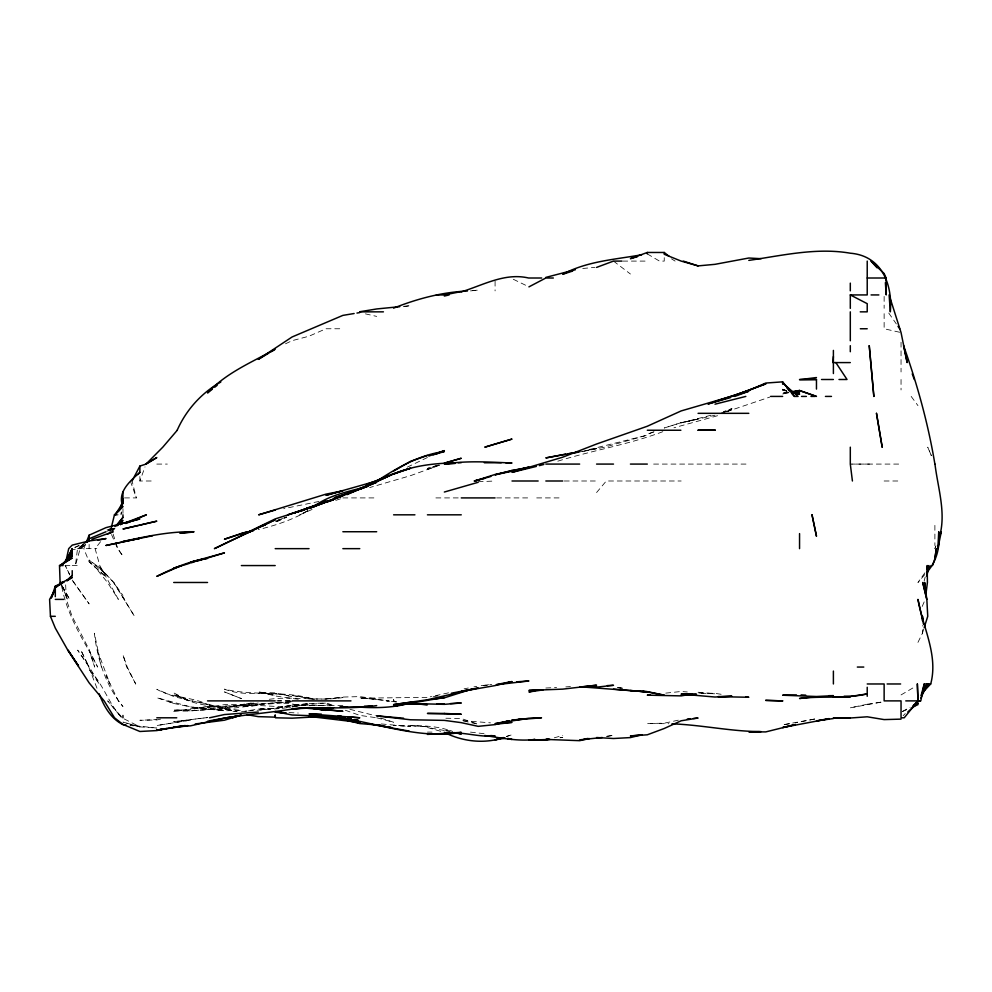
<?xml version="1.0" encoding="UTF-8"?>
<svg xmlns="http://www.w3.org/2000/svg" width="992" height="992" viewBox="0 0 992 992"><rect width="100%" height="100%" fill="white"/><g stroke="black" fill="none" stroke-linecap="round" stroke-linejoin="round"><path stroke-width="0.74" stroke-dasharray="4.96 3.72" d="M917.96 642.382L922.424 633.231L922.461 625.543M121.012 514.823L121.371 511.934L121.012 514.823L117.639 514.823M83.328 544.447L77.512 548.65L75.404 565.564L80.166 548.65L85.771 544.385L79.906 548.65L72.218 549.63M110.298 531.737L110.98 528.922M924.135 581.076L925.214 576.848M922.424 633.231L923.75 629.002M151.181 480.996L139.884 480.996L145.018 466.897M935.952 545.836L934.886 548.65L935.977 545.836M85.386 544.608L83.787 548.65L89.131 561.77L106.045 576.96L89.131 561.77M922.213 606.447L925.238 599.391M924.891 572.818L917.96 582.478L924.767 574.591M113.237 530.546L115.01 528.153M100.576 541.682L95.108 548.65L99.808 565.564L118.358 599.391L107.508 582.478L93.88 565.564M111.848 530.633L113.708 528.438M596.576 492.54L606.286 480.996L681.157 480.996M903.166 715.691L905.274 713.57M112.022 530.708L114.204 528.649M82.584 544.769L78.207 548.65L84.283 543.976M109.244 530.869L112.679 528.252M79.906 548.65L85.672 544.434M901.046 694.921L915.368 686.514M109.343 531.03L114.291 528.166M307.83 510.768C292.566 519.882 275.478 525.438 258.28 529.629M902.348 711.487L910.16 707.284M722.833 413.329L731.898 408.592L724.11 411.754M307.706 510.768L299.795 514.823L314.662 508.338M112.555 528.438L106.045 531.737L114.502 528.116M427.428 457.51L406.286 467.629M285.535 343.79L292.119 340.665L309.033 336.201L325.946 328.761L342.86 328.761M276.532 521.656L285.87 517.303M74.822 547.46L78.728 545.674M75.032 547.373L79.261 545.439M717.6 415.698L673.965 427.775M902.46 711.562L906.688 709.664M276.607 521.656L286.477 517.303M439.394 465.186L410.514 475.664L369.632 487.58M278.02 520.18L286.477 516.968M721.519 412.846L731.898 408.927L723.602 411.568M654.013 431.756L647.317 434.248L654.274 431.756M275.193 521.246L286.477 517.03M439.394 465.074L427.428 469.538L439.778 465.074M335.804 500.377L341.446 498.492M662.83 431.681C628.01 444.838 591.034 450.616 555.706 461.838M506.366 736.61L512.008 734.712L506.366 736.424M726.652 411.581L731.898 409.82L726.404 411.581M726.404 411.767L769.73 397.11M554.292 737.812L562.749 735.456M448.57 692.838L430.255 696.806M710.756 415.288L681.157 422.877L714.984 415.239M579.663 451.968L582.49 451.248M589.533 449.463L647.317 435.128L604.686 447.169L581.076 451.769M160.692 719.051L156.798 719.994L139.884 720.279L156.798 719.584M318.891 501.468L283.65 508.71M251.236 702.981L224.452 708.003L255.465 703.167M678.33 720.167L664.243 723.205L647.317 723.49L668.856 723.738M292.119 707.06L309.033 703.464L325.946 703.08L309.033 704.283L292.119 706.738L309.033 703.464L292.119 705.089L275.193 708.288L258.28 709.974L275.193 708.288L292.119 705.659L275.193 708.251L258.28 709.032L241.366 711.834L247.008 711.09M206.286 717.799L207.539 717.538L173.712 721.668L207.539 717.563M483.699 685.683L491.982 683.972M292.119 701.654L258.28 704.159L292.119 701.654C252.675 707.036 212.759 703.7 173.712 711.611M207.539 706.23L190.625 709.652L173.712 710.483C194.866 713.322 216.591 704.915 237.138 711.735L207.539 704.779L224.452 707.854C206.882 705.523 188.406 703.911 173.712 692.875L189.274 700.885L173.712 694.524L190.625 700.885L173.712 696.496L156.798 689.266C172.546 698.492 191.369 696.384 207.539 704.469L191.766 700.885L207.539 704.01L234.323 711.599M782.651 393.973L788.28 392.857M583.891 451.124L596.576 448.62L586.718 450.418M464.082 688.832L468.311 688.002M473.953 686.886L476.768 686.328M606.447 736.672L613.502 735.283L603.632 736.585M433.07 696.793L440.113 695.442M342.86 705.535L292.119 705.089L275.193 708.288L258.28 709.032M269.229 699.298C293.595 695.925 318.42 701.555 342.86 697.574L325.946 698.988L309.033 698.976M484.22 685.794L487.246 685.274M559.934 737.8L562.749 737.329L558.136 737.887M788.28 392.262L782.651 393.167L788.801 392.522M258.28 703.018C235.984 706.998 213.268 709.478 190.625 707.408L224.452 710.793L241.366 710.309L224.452 708.809M789.694 723.738L782.651 724.842L816.466 718.692L795.324 722.858M403.471 306.689L410.514 305.66L402.826 306.392M248.409 710.917L280.835 708.499M282.249 708.325L290.706 707.246M481.194 685.67L491.772 684.344M253.667 703.092L241.366 704.494L224.452 704.642L207.539 707.184L258.28 704.828L241.366 705.796M325.946 698.988L342.86 697.066L359.774 696.607L376.687 698.901L359.774 698.182L427.428 697.364M470.493 290.904L478.181 290.098L470.493 290.768M665.781 693.123L681.157 691.486L687.307 691.97M869.513 464.082L851.843 464.095M582.738 268.485L595.039 267.344M565.824 686.923L570.437 686.563M788.801 392.212L782.651 392.683L788.801 392.782M545.836 688.026L556.599 687.481M224.452 708.61L207.539 709.404L224.452 709.218L258.28 705.101L241.366 706.812L258.28 705.448L290.582 707.284M478.181 481.74L495.082 480.996M427.428 732.121L432.041 732.108M622.728 261.094L647.317 261.094M156.798 464.082L167.313 464.082M653.629 464.082L713.459 464.082M714.984 464.082L748.811 464.082M850.305 464.082L901.046 464.082M564.287 480.996L596.576 480.996M884.132 480.996L901.046 480.996M124.533 497.91L136.35 497.91L132.06 480.996M342.86 497.91L376.687 497.91M435.897 497.91L459.73 497.91M496.62 497.91L528.922 497.91M536.722 497.91L562.749 497.91M77.512 548.65L96.794 548.65M64.951 565.564L69.986 565.564M72.218 565.564L79.819 565.564M276.731 700.885L292.119 700.898L277.748 700.885M292.119 705.089L330.559 705.808M445.879 718.233L461.268 718.518L478.181 724.21L461.268 720.49L490.482 722.846M289.032 712.554L298.27 713.025M309.033 705.225L325.946 705.634M445.879 730.558L452.042 730.93M470.493 732.108L486.861 734.018M139.884 726.838L122.958 722.102L139.884 726.876L156.798 728.041L130.014 725.164L139.884 726.541L132.196 725.673M381.3 723.949L410.514 726.541L393.601 725.412C413.466 725.747 433.839 724.346 452.811 731.501M275.193 702.472L292.119 703.911L300.576 705.82M298.27 699.31L275.193 695.95L258.28 691.66L275.193 695.293L258.28 692.292L275.193 692.9L292.119 696.756C269.96 689.961 246.239 697.698 224.452 689.155C254.113 696.235 285.175 690.209 314.526 699.422L292.119 695.479L309.033 697.984M292.119 706.242L298.27 706.788M698.07 692.23L714.984 693.805L698.07 693.011L714.984 693.334L722.027 694.425M618.115 687.667L622.728 688.237M396.416 701.914L386.31 700.885L396.416 701.852M375.274 717.576L359.774 715.393L342.86 709.354M617.731 687.716L620.546 688.126M786.854 391.195L782.651 389.248L786.879 391.034L782.651 390.402L786.879 391.369M617.731 687.419L621.959 688.126M444.342 730.472L427.428 727.483L441.527 731.55M349.903 709.317L375.274 715.654M173.712 703.452L190.625 706.912L224.452 710.793L190.625 706.912L156.798 697.686L173.712 703.452L167.127 700.885M445.755 730.769L449.984 731.674M331.576 705.411L323.169 703.142M899.645 332.258L884.132 328.761L884.132 311.848M365.403 313.856L376.687 316.398M376.786 717.799L393.601 722.263L380.172 717.799M785.466 390.129L782.651 389.298L786.879 391.084M327.348 703.303L332.99 705.312M513.31 279.273L527.62 286.204M124.26 718.964L139.884 726.876M647.317 253.902L659.482 261.094L664.243 261.094L664.243 253.915M671.472 258.825L675.093 261.094M613.502 261.094L630.416 274.015M72.218 580.06L89.131 603.905L72.218 580.184M113.708 582.478L97.972 565.564L113.683 582.478L134.515 616.317L113.708 582.478L122.958 595.448M121.384 716.67L107.682 700.885L121.718 717.799C108.364 703.328 103.267 683.624 89.131 669.798L99.312 683.972L89.416 667.058L77.661 650.144L89.131 667.058L80.885 650.144L88.772 667.058L97.514 689.614M911.177 396.416L917.96 405.629M888.745 313.05L896.322 323.925M122.958 596.762L124.57 599.391M62.31 586.384L69.663 599.391L60.264 582.478M69.713 574.79L65.323 565.564L69.713 574.864M111.526 534.552L114.588 541.607M115.208 543.008L117.664 548.65L122.958 556.128L117.8 548.65L112.356 531.737M60.884 583.891L67.63 599.391L60.735 582.478M97.315 650.144L109.963 683.972L106.045 675.577L118.321 700.885L122.958 706.478C105.97 685.807 97.315 659.606 94.401 633.231L101.395 667.058M130.349 480.996L136.35 497.91M61.752 586.706C66.142 609.522 77.128 630.255 88.685 650.144L97.65 667.058L89.131 650.144L94.662 667.058L89.429 650.144L72.094 616.317L66.303 599.391L65.559 582.478M934.886 525.363L934.886 545.563M901.046 342.203L901.046 371.963M901.046 379.502L901.046 389.955M884.132 296.422L884.132 308.338M495.082 281.158L495.082 290.904M139.884 476.52L139.884 480.996M122.958 508.673L122.958 513.385M89.131 544.41L89.131 548.65M111.687 528.364L106.045 530.311L111.687 528.414M681.157 422.654L664.243 428.011L681.157 422.654L698.07 419.058L681.157 422.654M438.762 464.95L427.428 468.447L438.836 464.95M867.219 704.246L850.305 707.817L882.719 701.877L867.219 704.246M190.625 720.093L156.798 725.524L190.625 720.093M207.539 709.553L190.625 710.855L173.712 709.888L190.625 710.855L207.539 709.553M393.923 700.885L393.601 699.62L393.923 700.885M427.428 726.814L410.514 725.673L427.428 726.814M376.687 699.372L359.774 697.748L389.013 700.885L376.687 699.372M241.366 698.604L224.452 691.908L241.366 698.604M96.596 565.564L89.131 560.034L106.045 574.393L96.596 565.564M135.718 683.972L126.703 667.058L122.958 654.819L127.298 667.058L135.718 683.972M931.302 455.489L927.731 447.169L931.302 455.626"/><path stroke-width="1.49" d="M922.486 620.93L922.498 616.317L923.391 624.005M927.049 568.639L927.173 565.564L927.421 582.478L925.97 593.762M937.911 547.113L938.742 531.737C940.342 546.096 936.882 561.745 926.702 572.334M833.392 356.562L832.933 362.588L850.305 362.588M816.466 389.087L816.466 379.502L799.552 379.688L816.466 377.543M927.086 576.327L928.115 565.564L927.024 569.792M122.958 498.951L122.252 504.717C117.936 491.189 130.857 480.364 139.884 472.378L139.884 466.079L146.035 464.082L156.798 457.56L145.799 464.082M122.376 504.767L122.958 500.464L119.238 510.52M934.886 558.682L936.324 548.65L934.886 558.732L932.53 565.564M923.267 691.821L930.707 683.972C938.457 655.092 922.796 627.428 917.96 599.391L922.684 620.546M930.707 683.972L924.246 683.972L920.787 700.885L905.77 700.885M937.824 548.65L941.296 531.737L939.684 535.965C946.207 512.566 937.8 487.667 934.972 464.082M65.894 561.336L68.708 548.65L72.218 545.116L89.131 540.938L106.045 538.569L97.588 540.243M111.327 527.508L114.452 514.823L122.958 506.453L115.072 514.823L122.958 502.696L121.185 506.738M921.196 695.243L924.246 683.972M924.197 627.589L927.743 616.317L926.838 599.391L922.734 582.478L926.776 599.391L924.693 582.478L924.792 585.553M67.047 580.804L72.218 577.456L62 582.478L55.304 587.698L62.645 582.478L55.304 586.148L51.237 598.077L55.304 589.397L49.6 599.391L50.443 616.317L55.304 628.097L67.791 650.144L89.131 682.868L104.148 700.885L114.526 717.799L122.958 724.433L139.884 731.488L156.798 730.571L166.656 728.674M926.925 574.021L930.087 565.564M86.465 541.905L89.131 535.172L106.045 527.62L139.884 518.928L124.372 523.243M68.584 557.107L72.218 548.65L72.218 555.855L66.997 560.716M920.898 698.07L927.074 683.972L922.87 691.784M65.422 561.658L72.218 548.65M132.06 480.996L139.884 466.079M177.184 430.243C186.174 409.907 201.463 392.944 220.832 381.994M921.221 695.677L928.524 683.972L924.122 689.576M67.406 559.476L72.218 552.172L62.719 564.349M116.771 525.772L122.958 517.415L122.958 514.823M116.486 525.128L122.958 517.415M137.925 474.536L139.884 472.378M67.468 580.494L72.218 575.521L72.218 570.685M912.677 706.168L917.96 700.885L917.364 683.972L917.96 700.885L904.22 717.799L901.046 717.799L901.046 700.885L884.132 700.885L884.132 683.972L867.219 683.972M146.035 464.082L162.8 447.169L177.27 430.243M117.49 525.562L122.958 520.416L114.96 526.504M66.675 580.494L72.218 575.521M85.858 541.868L89.131 538.954M907.816 711.909L917.96 703.08L917.96 704.63L912.33 707.147M72.218 555.855L60.338 565.564L72.218 557.95L59.508 565.564L60.103 582.478M212.362 389.112L207.539 392.956C226.077 372.88 251.745 362.278 275.193 349.296M214.78 387.19L217.198 385.268M86.701 542.103L89.131 540.231L86.812 541.917M60.016 584.71L62.372 583.222M370.177 484.567L376.96 480.996C397.693 467.592 419.356 454.758 444.342 451.534L433.07 454.882M393.601 471.064L410.514 461.354L427.428 455.489M268.696 353.177L258.28 359.377L292.119 336.958L342.86 315.394L354.132 313.522M271.3 351.627L273.891 350.077M314.228 506.193C330.076 494.537 349.792 491.437 368.23 486.055L309.033 508.45L342.86 495.802L293.52 513.211L325.946 501.332L309.033 508.276L325.946 500.786L314.228 506.676M120.491 524.607L122.958 523.181L120.367 524.495M382.986 478.119L370.177 484.815M385.64 476.681L388.294 475.242M914.066 705.176L917.96 703.08M528.922 286.874L545.836 278.008L553.338 278.008M370.177 484.629L393.601 473.792L347.088 494.624M373.897 482.31L376.476 480.996L366.73 484.381L383.73 477.76M384.487 477.003L376.687 480.984L325.946 495.33L342.86 490.842L325.946 494.152L258.639 514.823L275.193 510.074M361.076 488.833L393.601 473.668L410.514 468.236L393.601 474.052C412.932 465.62 434.211 463.276 455.117 462.855M363.667 487.655L376.687 481.554L359.774 488.597L368.23 486.13M83.923 543.281L89.131 540.9L86.316 542.227M300.688 511.128L309.033 507.445M300.576 511.227L309.033 507.631L299.162 511.55M107.471 534.118L113.162 531.737L91.946 539.288M106.045 531.737L89.131 538.743L89.131 535.172M435.885 454.063L444.342 450.616L428.842 456.06M125.786 523.503L146.37 514.823L124.372 523.131M369.632 485.088L359.774 489.081L376.687 482.261L359.774 488.92L369.632 484.964M596.576 267.406L613.502 261.094L621.835 261.094M734.774 396.416L748.811 391.245L681.157 410.924L647.317 426.238L596.576 444.019L562.749 457.188L512.008 472.341L536.362 466.414M669.067 256.308L664.243 252.476L647.317 252.464L630.416 258.676L637.459 256.692M731.898 396.416L765.725 383.892L731.898 396.416L707.941 404.029L730.484 397.606M393.601 308.14C417.198 298.766 441.948 292.156 467.418 291.028M309.033 507.954L287.878 514.823L324.533 502.746M461.268 291.884C483.154 285.15 504.866 272.465 528.575 278.008L541.694 278.008M503.552 737.552C484.418 744.223 462.272 741.532 444.342 732.356M252.576 530.794L241.366 535.345L275.193 518.928L309.033 508.164M490.866 476.458L474.647 480.996L495.082 474.461L528.922 467.12L519.052 469.576M572.62 271.064L562.749 274.276C587.165 261.144 614.953 259.532 641.688 254.783M232.525 717.799L241.366 715.009L224.452 720.204L195.238 723.962M183.756 565.13L189.249 563.406M714.984 401.537L748.811 390.439L765.725 383.061L782.651 381.846L794.493 396.416L798.089 396.416L782.651 382.986M368.23 485.869L334.18 497.91L348.49 493.185M207.539 558.012L224.452 552.866L190.625 562.166L207.539 558.335C189.571 560.976 172.943 568.404 156.798 576.352L181.449 565.564L173.712 568.193L182.392 565.564M499.311 738.556L495.082 739.834L504.953 738.197M444.342 463.301L461.268 458.267L444.342 463.078M190.625 562.985L194.854 561.732M197.668 560.914L201.897 559.662M478.181 482.298L444.342 492.032M545.836 277.388L575.434 269.712M548.65 739.362L545.836 740.156L528.922 740.131L535.072 739.449C518.27 741.532 501.295 738.023 484.691 735.481M413.007 701.914L393.601 704.605L427.428 699.757L478.181 688.002L451.397 693.21M472.539 688.857L444.342 697.847L432.041 699.162M509.181 720.849L495.082 724.619L478.181 726.342L461.268 722.647L444.342 720.378L410.514 719.783L376.687 715.864L403.546 718.196M252.749 530.633L248.595 531.737L252.749 530.832M714.984 404.19L745.835 396.416M478.181 480.091L474.176 480.996L485.224 478.243M539.338 465.632L543.814 464.467M466.897 690.085L461.268 691.474L495.082 685.584L512.008 681.566L500.7 683.699M795.324 724.569L765.725 731.91L748.811 731.811L759.574 731.612M795.324 724.532L782.651 727.533L829.163 718.716M444.342 296.05L449.116 294.934M139.884 525.128L156.798 521.172L122.958 528.984L138.471 525.45M537.379 689.986L528.922 691.957L543.021 689.899M496.484 684.592L499.286 683.972M209.51 717.799L224.452 714.55L258.28 712.033M589.533 738.556L579.663 740.677L545.836 739.412L548.911 739.028M225.841 717.799L190.625 725.822L173.712 727.074L186.012 725.623M141.286 538.073L152.57 535.779M184.983 725.561L156.798 730.174L166.656 728.512M461.268 291.574L444.342 294.934L436.319 294.934M792.509 392.026L799.552 390.625L816.466 396.416L799.552 390.464L792.509 391.592M602.218 737.515L579.663 739.834M169.483 728.14L172.298 727.57M207.539 721.271C235.439 715.381 263.984 713.546 292.119 709.094C320.218 706.564 348.614 709.578 376.687 705.597M139.884 538.346L106.045 545.451L139.884 538.346L122.958 541.508C146.419 536.337 169.979 531.29 194.072 531.737L179.862 533.15L190.625 532.332M829.163 718.58L816.466 720.911L833.392 718.543M227.255 717.538L231.483 716.77M234.31 716.261L237.138 715.74M187.798 725.586L156.798 730.124L165.255 728.723M692.428 693.978L681.157 695.888L647.317 695.156L650.392 694.822M748.811 260.4C782.291 255.514 816.466 247.343 850.305 253.208C881.491 255.676 892.701 284.072 890.32 311.848L889.117 294.934L901.046 332.568L907.147 362.588L903.588 345.675C917.191 384.214 928.19 423.683 934.886 464.082M356.946 313.05L359.774 312.579M550.064 739.449L528.922 740.131M359.774 311.748L376.687 308.958L399.751 306.677M583.891 739.139L588.12 738.445M437.298 698.38L444.342 697.45L393.601 706.143L410.514 702.919C392.51 708.214 373.699 708.251 355.161 706.788L359.774 706.986M579.663 451.695L545.836 457.92L565.564 454.162M568.391 453.741L578.262 452.228M496.397 684.716L528.922 680.971L516.621 681.826M691.015 693.916L681.157 695.169L696.533 694.264L681.157 694.102L714.984 697.029L731.898 696.21L718.059 696.657L748.811 697.264L745.736 696.942M499.695 723.056L512.008 722.374L495.082 724.371L509.181 720.8L495.082 723.676L528.922 718.196L541.508 717.799L512.008 720.155L524.309 718.729L518.159 719.398M813.39 696.905L799.552 698.492C822.058 695.764 844.948 698.988 867.219 693.904L850.305 696.458L833.392 697.103L850.305 696.756L844.155 696.248M512.008 720.093L515.084 719.746M538.148 689.924L528.922 690.432L562.749 689.13L596.576 685.212L579.663 687.047L596.576 687.158L613.502 685.298L607.34 685.596M791.864 392.2L799.552 391.406L799.552 390.464M664.243 252.476L664.243 254.274L681.157 261.094L698.07 265.893L714.984 264.331L748.811 258.019L761.112 258.701M687.307 719.002L690.382 718.716M693.458 718.444L698.07 718.022L681.157 720.775L664.243 728.488L647.317 734.799L630.416 735.99L642.109 734.712L630.416 737.589L613.502 738.507L596.576 737.527M301.345 707.767L342.86 711.301L309.033 707.742L292.119 708.834L309.033 707.643L325.946 708.387L333.634 707.742M325.946 708.387L332.097 707.854M455.117 463.19L444.342 464.082C466.748 460.437 489.465 462.098 512.008 463.016L505.858 462.867M508.933 682.397L512.008 682.149M791.864 391.976L799.552 391.406M427.428 734.415L461.268 732.356C413.255 740.478 367.809 718.344 320.304 715.716M450.504 703.551L461.268 702.981L444.342 704.345L407.439 703.44M364.386 706.168L372.074 705.808M444.342 733.584C461.478 730.72 477.946 737.626 495.082 735.915L490.631 735.556M445.879 463.748L455.117 463.45M347.473 706.788L339.785 707.197L359.774 706.837M458.192 462.768L461.268 462.669M901.046 719.126L884.132 719.597L867.219 716.794L850.305 718.01L833.392 717.799L850.305 717.799M796.477 694.908L782.651 695.218L816.466 696.508L833.392 695.665L828.779 695.677M761.112 731.6C731.315 731.588 701.766 724.867 671.931 723.838M484.332 462.768L501.245 462.756M413.59 703.774L407.7 703.415L427.428 704.692L416.665 703.861M867.219 278.008L886.092 278.008L886.216 294.934L885.372 282.633M850.305 308.376L850.305 294.934L867.219 294.934L867.219 261.094M871.063 294.934L878.862 294.934M359.774 311.848L383.433 311.848M860.225 311.848L867.219 311.848L867.219 303.676L850.305 294.934M860.324 328.761L867.219 328.761M799.577 379.502L816.466 379.502M821.525 379.502L833.392 379.502M838.996 379.502L847.032 379.502L835.847 362.588M770.561 396.416L782.651 396.416M801.524 396.416L806.384 396.416M810.96 396.416L815.3 396.416M825.443 396.416L831.47 396.416M698.07 413.329L748.811 413.329M647.317 430.243L680.872 430.243M545.836 464.082L579.663 464.082M596.576 464.082L613.502 464.082M630.416 464.082L647.317 464.082M512.008 480.996L538.16 480.996M545.836 480.996L562.749 480.996M461.268 497.91L495.082 497.91M114.452 514.823L117.019 514.823M393.601 514.823L414.929 514.823M427.428 514.823L461.268 514.823M342.86 531.737L376.687 531.737M275.193 548.65L309.033 548.65M342.86 548.65L359.774 548.65M59.508 565.564L63.091 565.564M241.366 565.564L275.193 565.564M60.264 582.478L63.984 582.478M173.712 582.478L207.539 582.478M55.304 599.391L63.786 599.391M50.443 616.317L55.304 616.317M857.324 667.058L863.784 667.058M887.121 683.972L900.624 683.972M207.539 700.885L275.193 700.885M292.119 700.885L350.97 700.885M156.798 717.799L176.762 717.799M325.946 715.988L309.033 715.864L342.86 718.58L359.774 722.461L341.31 717.799M436.654 703.824L444.342 703.886M794.939 392.882L799.552 392.968L792.509 391.902M591.964 686.96L596.576 687.034M321.334 714.116L309.033 713.918L359.774 717.799L347.473 716.745M281.344 712.38L275.193 712.231L285.956 713.124M801.09 694.921L805.702 695.156M582.738 686.96L647.317 691.932L664.243 695.194L648.731 691.908M338.247 717.204L321.718 715.765M613.502 689.155L647.317 691.932L630.416 690.494M407.439 703.117L410.514 703.378M379.762 725.177L359.774 723.565L336.772 717.799M379.762 725.016L376.687 724.693L385.144 726.132M126.034 724.978L122.958 724.619C110.72 718.592 103.825 706.155 99.212 693.842M332.097 716.708L335.16 717.08M321.334 715.753L335.42 717.6M285.956 712.888L275.193 711.562L292.119 714.996L325.946 716.298L292.119 718.171L275.503 717.799L275.193 714.885L275.193 717.154L258.28 716.646L247.008 714.649M338.247 715.765L341.322 716.162M917.96 700.575L920.365 700.885M310.508 716.571L356.946 722.126M643.089 691.002L647.317 691.61M348.49 718.642L351.317 719.064M348.49 718.704L351.317 719.15M354.132 719.609L356.946 720.056M368.23 723.738L409.101 731.067M387.959 726.603L390.786 727.086M502.138 737.651L504.953 738.147M507.78 738.656L512.008 739.412L507.78 738.445M355.359 719.696L358.298 720.242M454.212 732.58L461.268 734.092L457.039 732.79M792.509 392.671L799.552 394.283L792.509 392.2M351.317 720.849L359.774 723.118L351.317 720.713M683.314 261.094L698.07 265.893M877.064 267.815L871.001 261.094L884.132 273.519L886.092 278.008M786.594 387.463L789.558 390.823M791.529 393.055L794.493 396.416M898.008 326.343L899.694 328.761M912.231 373.86L914.302 379.502M852.413 480.996L850.305 464.082L850.305 447.169M867.219 687.245L867.219 696.285M850.305 283.117L850.305 290.842M850.305 311.848L850.305 340.777M850.305 345.675L850.305 351.726M833.392 350.399L833.392 373.538M833.392 671.063L833.392 683.972M799.552 533.597L799.552 548.65M782.651 381.846L782.651 384.226M647.317 252.464L647.317 253.902M122.958 491.561L122.958 502.522M122.958 715.48L122.958 717.799M55.304 586.148L55.304 596.651M249.6 531.737L214.384 548.65L275.193 519.771L249.6 531.737M265.335 524.83L258.28 527.384L265.335 524.768M241.366 533.46L224.452 539.214L247.628 531.737L241.366 533.46M333.25 499.844L325.946 502.25L333.25 499.832M252.997 530.522L249.042 531.737L252.997 530.633M495.082 444.056L484.79 447.169L512.008 439.084L495.082 444.056M512.008 470.406L495.082 474.821L528.922 467.592L512.008 470.406M715.356 430.243L698.07 430.243L715.356 430.243M782.651 700.885L765.725 700.377L782.651 700.885M444.342 713.434L427.428 713.434L461.268 714.24L444.342 713.434M345.675 718.22L342.86 717.799L345.675 718.258M325.946 710.322L309.033 707.742L325.946 710.322M78.442 665.868L68.002 650.144L78.442 665.818M816.466 536.164L812.014 514.823L816.466 536.164M882.186 447.169L876.482 413.329L882.186 447.169M873.853 396.416L869.24 345.675L873.853 396.416"/></g></svg>
